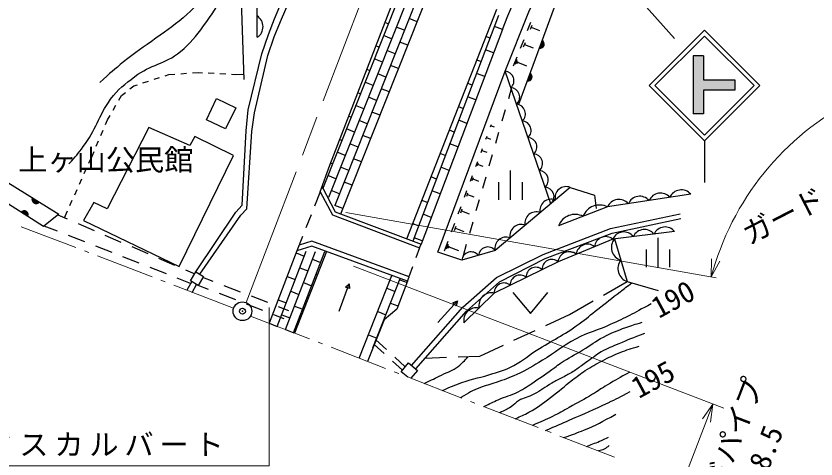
# Model space of a CAD drawing. Units: millimetres, scale not verified. Extents: x 40000 to 680000, y 20000 to 380000.
# Drawn here: x 76005 to 144470, y 239760 to 277680 of the extents above; entities that cross this region are included whole.
import ezdxf
from ezdxf.enums import TextEntityAlignment as Align

# ---------------------------------------------------------------- set-up
doc = ezdxf.new("R2010")
doc.units = ezdxf.units.MM
doc.header["$LTSCALE"] = 1000
doc.header["$PDMODE"] = 32
doc.header["$PDSIZE"] = 500
doc.linetypes.add('CHAIN', pattern=[18.5, 12, -1.5, 3.5, -1.5])
for name, color, linetype, lineweight in [('M-BGD', 7, 'Continuous', 25), ('M-BMK', 2, 'CHAIN', 13), ('M-BMK-HTXT', 7, 'Continuous', 13), ('M-BMK-SRVR', 3, 'Continuous', 25), ('M-STR-HTXT', 7, 'Continuous', 13), ('M-STR-STRC', 7, 'Continuous', 25)]:
    doc.layers.add(name, color=color, linetype=linetype, lineweight=lineweight)
doc.layers.add('M-OTRS', color=6, linetype='Continuous')
doc.styles.add('ＭＳ ゴシック', font='')
doc.styles.get('ＭＳ ゴシック').set_extended_font_data('MS Gothic')

msp = doc.modelspace()

# ---------------------------------------------------------------- hatches: boundary and pattern name
at = {"layer": 'M-STR-STRC'}
msp.add_hatch(color=256, dxfattribs=at).paths.add_polyline_path([(137537, 271328), (137537, 272228), (134844, 272228), (134844, 274260), (133944, 274260), (133944, 269295), (134844, 269295), (134844, 271328)])

# ---------------------------------------------------------------- linework, layer by layer
at = {"layer": 'M-BGD'}
for p, q in [((111465, 286095), (102227, 262858)), ((112149, 285785), (102753, 262153)), ((112833, 285475), (103280, 261447)), ((96650, 275859), (96643, 279502)), ((109450, 258603), (117149, 278261)), ((110340, 277174), (109643, 277452)), ((117299, 277732), (109965, 258408)), ((107852, 277007), (107572, 277118)), ((109246, 276453), (108549, 276730)), ((117643, 276525), (116942, 276791)), ((119787, 276438), (120068, 277143)), ((120033, 276544), (120174, 276896)), ((120104, 276720), (120809, 276439)), ((108152, 275731), (107455, 276008)), ((117643, 276525), (110666, 258142)), ((116561, 275786), (116229, 275912)), ((109546, 275177), (108849, 275454)), ((119189, 274939), (119484, 275678)), ((119448, 275051), (119595, 275420)), ((119521, 275235), (120260, 274941)), ((107058, 275009), (106798, 275112)), ((108452, 274455), (107755, 274732)), ((116880, 274515), (116179, 274781)), ((107358, 273733), (106661, 274010)), ((115798, 273776), (115445, 273910)), ((118578, 273407), (118886, 274179)), ((118752, 273562), (118906, 273948)), ((108751, 273179), (108055, 273456)), ((118887, 273620), (118964, 273813)), ((118926, 273716), (119698, 273408)), ((88774, 272569), (89093, 272673)), ((89093, 272673), (89606, 272708)), ((90105, 272743), (90604, 272777)), ((91102, 272811), (91616, 272846)), ((91616, 272846), (91955, 272828)), ((92454, 272801), (92954, 272773)), ((93453, 272746), (93952, 272719)), ((94451, 272692), (94791, 272673)), ((94791, 272673), (95461, 272696)), ((106263, 273011), (106023, 273107)), ((107657, 272457), (106960, 272734)), ((112106, 257477), (117861, 272957)), ((116117, 272505), (115416, 272771)), ((121777, 261611), (117861, 272957)), ((86873, 271950), (87348, 272105)), ((87824, 272260), (88299, 272415)), ((106563, 271735), (105866, 272012)), ((115035, 271766), (114661, 271908)), ((85040, 270872), (85363, 271127)), ((85756, 271437), (86079, 271692)), ((86079, 271692), (86397, 271795)), ((107957, 271181), (107260, 271458)), ((118421, 271563), (118144, 270602)), ((84811, 270476), (85040, 270872)), ((105469, 271013), (105249, 271101)), ((106863, 270459), (106166, 270736)), ((115355, 270495), (114653, 270761)), ((84311, 269610), (84561, 270043)), ((105769, 269737), (105072, 270014)), ((114272, 269756), (113877, 269906)), ((83833, 268782), (84061, 269177)), ((104675, 269015), (104474, 269095)), ((107163, 269183), (106466, 269460)), ((117866, 269641), (117589, 268681)), ((83662, 268379), (83833, 268782)), ((106069, 268461), (105372, 268738)), ((114592, 268485), (113890, 268751)), ((116620, 268185), (116700, 268400)), ((83270, 267459), (83466, 267919)), ((104975, 267739), (104278, 268016)), ((113509, 267746), (113092, 267904)), ((116660, 268292), (116929, 268192)), ((117312, 267720), (117034, 266759)), ((103880, 267017), (103699, 267089)), ((106368, 267185), (105671, 267462)), ((116227, 267127), (116330, 267404)), ((116279, 267266), (116624, 267137)), ((82878, 266539), (83074, 266999)), ((105274, 266463), (104577, 266740)), ((113829, 266475), (113127, 266741)), ((115809, 266003), (115936, 266345)), ((82252, 265097), (82511, 265676)), ((82511, 265676), (82683, 266079)), ((104180, 265741), (103483, 266018)), ((112746, 265736), (112308, 265902)), ((115873, 266174), (116300, 266015)), ((116757, 265798), (116480, 264837)), ((103086, 265020), (102925, 265084)), ((105574, 265187), (104877, 265464)), ((115364, 264806), (115517, 265218)), ((115505, 264870), (115582, 265076)), ((115544, 264973), (115956, 264820)), ((81844, 264184), (82048, 264641)), ((104480, 264465), (103783, 264742)), ((113066, 264465), (112364, 264731)), ((118310, 264453), (118310, 261953)), ((81435, 263271), (81640, 263728)), ((103386, 263743), (102689, 264021)), ((111983, 263726), (111524, 263900)), ((114891, 263533), (115072, 264019)), ((115058, 263609), (115148, 263852)), ((115103, 263730), (115589, 263550)), ((116202, 263877), (115925, 262916)), ((102292, 263022), (102197, 263059)), ((104780, 263189), (104083, 263466)), ((117310, 263453), (117310, 261953)), ((119310, 263453), (119310, 261953)), ((81027, 262359), (81231, 262815)), ((102043, 262627), (101557, 261399)), ((103686, 262467), (102989, 262745)), ((112303, 262455), (111602, 262721)), ((114387, 262178), (114597, 262743)), ((114581, 262267), (114686, 262549)), ((114634, 262408), (115199, 262198)), ((80619, 261446), (80823, 261902)), ((111220, 261716), (110740, 261898)), ((115648, 261955), (115370, 260994)), ((80155, 260410), (80414, 260989)), ((103985, 261191), (103288, 261468)), ((113852, 260737), (114093, 261386)), ((114074, 260839), (114195, 261164)), ((114134, 261001), (114784, 260760)), ((79595, 260651), (80396, 260307)), ((101263, 260656), (100821, 259540)), ((111540, 260444), (110839, 260711)), ((79568, 259250), (78423, 259699)), ((81315, 259912), (82693, 259320)), ((110457, 259706), (109956, 259896)), ((113282, 259204), (113556, 259943)), ((113535, 259320), (113672, 259689)), ((113604, 259505), (114342, 259230)), ((115093, 260034), (114816, 259073)), ((81895, 258337), (80498, 258885)), ((83611, 258925), (84989, 258333)), ((100527, 258796), (100041, 257568)), ((110777, 258434), (110076, 258701)), ((110551, 257825), (110666, 258142)), ((112675, 257573), (112985, 258407)), ((112857, 257743), (113012, 258159)), ((114538, 258112), (114261, 257151)), ((127212, 258599), (128316, 254961)), ((130936, 258685), (130936, 256185)), ((84222, 257424), (82826, 257972)), ((85908, 257938), (87286, 257346)), ((100041, 257568), (97669, 251376)), ((98368, 251105), (100838, 257551)), ((99067, 250834), (101635, 257534)), ((99767, 250563), (102431, 257517)), ((102586, 257514), (99835, 250536)), ((110551, 257825), (110230, 256970)), ((114150, 256767), (112106, 257477)), ((113000, 257808), (113077, 258017)), ((113039, 257912), (113872, 257602)), ((129936, 257685), (129936, 256185)), ((131936, 257685), (131936, 256185)), ((86549, 256511), (85153, 257059)), ((88205, 256951), (89583, 256358)), ((99977, 257399), (100677, 257131)), ((101377, 256863), (102078, 256594)), ((88877, 255598), (87480, 256145)), ((100292, 256127), (100993, 255859)), ((109949, 256221), (109628, 255366)), ((90502, 255964), (91303, 255619)), ((99207, 255392), (99908, 255123)), ((101693, 255590), (101810, 255546)), ((105388, 248383), (108180, 255463)), ((90952, 254783), (89807, 255232)), ((91046, 254948), (90621, 254205)), ((91088, 254026), (91444, 254710)), ((92886, 254952), (92002, 255295)), ((100608, 254855), (101308, 254587)), ((103657, 252408), (104509, 254758)), ((104205, 254469), (104509, 254758)), ((104509, 254758), (104557, 254342)), ((106550, 249287), (108884, 255204)), ((108846, 255108), (109472, 254861)), ((109515, 254973), (109654, 255356)), ((126276, 253792), (128316, 254961)), ((128316, 254961), (130966, 254180)), ((92480, 254276), (91597, 254618)), ((95217, 254048), (93818, 254591)), ((99523, 254120), (100223, 253851)), ((104557, 254342), (104205, 254469)), ((107754, 254383), (108452, 254108)), ((118524, 254010), (120024, 252210)), ((120024, 252210), (121524, 254010)), ((94811, 253372), (93412, 253914)), ((97548, 253145), (96149, 253687)), ((98438, 253384), (99138, 253116)), ((100924, 253583), (101021, 253545)), ((97142, 252468), (95743, 253010)), ((99363, 252441), (98480, 252783)), ((99839, 252847), (100539, 252579)), ((108057, 253108), (108691, 252858)), ((112105, 251431), (113782, 253285)), ((113391, 253132), (113782, 253285)), ((113669, 252881), (113391, 253132)), ((113782, 253285), (113669, 252881)), ((123368, 252125), (125409, 253294)), ((98957, 251764), (98074, 252107)), ((98754, 252112), (99454, 251844)), ((106965, 252383), (107663, 252108)), ((121344, 251189), (123368, 252125)), ((97669, 251376), (98369, 251108)), ((100154, 251575), (100233, 251545)), ((99069, 250840), (99770, 250571)), ((107269, 251108), (107281, 251103)), ((118621, 249931), (120437, 250770)), ((106177, 250383), (106874, 250108)), ((107701, 249140), (106814, 249956)), ((107504, 248801), (106665, 249572)), ((115690, 248575), (117714, 249511)), ((113858, 248508), (115690, 248575)), ((109079, 247353), (108240, 248124)), ((109324, 247648), (108437, 248463)), ((111027, 248404), (112859, 248471))]:
    msp.add_line(p, q, dxfattribs=at)
for points in [[(91401, 255783), (94821, 260878), (95348, 261477), (95696, 267860), (95885, 269662), (97034, 274438), (97619, 276106), (98134, 277424), (100015, 281953), (101758, 286038), (105777, 287474), (106540, 289416), (108953, 294559), (110840, 298027), (113089, 301651), (115496, 305282), (118960, 309060), (121646, 311504), (124156, 313455)], [(91747, 255575), (95260, 260634), (95763, 261182), (96196, 267806), (96422, 269386), (97571, 274288), (98105, 275890), (98631, 277202), (100570, 281716), (102371, 285727), (106187, 287038), (107053, 289206), (109457, 294367), (111289, 297805), (113448, 301442), (115952, 305000), (119411, 308809), (121934, 311183), (124364, 313109)], [(101970, 310650), (101796, 305946), (101325, 301199), (100559, 297046), (95628, 281876), (95286, 278995), (95492, 272255)], [(117643, 276525), (118088, 277702), (120212, 282617), (123354, 288717), (125349, 292064), (127938, 295749), (130484, 298459), (132435, 299983), (136082, 302184), (137015, 302522), (140491, 302943), (145238, 302684), (148332, 302130), (152018, 301279), (157315, 299748), (158833, 299102)], [(119031, 270135), (123824, 283212), (126137, 288574), (130216, 294688), (133850, 298702), (136122, 300730), (139072, 301282), (142333, 301256)], [(103807, 260742), (113518, 285166), (116023, 290080)], [(102043, 262627), (102860, 264916), (108128, 278559), (109489, 282096), (111303, 286168)], [(117861, 272957), (119888, 278042), (122551, 283628)], [(73176, 264750), (79665, 260708), (78372, 259658), (72564, 263330)], [(102197, 263059), (103323, 260925), (110666, 258142)], [(123443, 263008), (117000, 257604), (114150, 256767)], [(123443, 263008), (125515, 262343), (125653, 261189)], [(102043, 262627), (103084, 260654), (110551, 257825)], [(133745, 262427), (126626, 261336), (122443, 259725)], [(109846, 247777), (114232, 252754), (117127, 255307), (121114, 257256), (126897, 259477), (132847, 260752)], [(110210, 247476), (114566, 252420), (117395, 254914), (121298, 256912), (127037, 259094), (132908, 260341)], [(132371, 259223), (127071, 258582), (122394, 256642), (116939, 253958), (114345, 251402)], [(109654, 255356), (101336, 258407), (100235, 258057)], [(109515, 254973), (101327, 257976), (100041, 257568)], [(109515, 254973), (108584, 252584), (107514, 251683), (106079, 248115)], [(109532, 246776), (108980, 247233), (109600, 247981)], [(109600, 247981), (110362, 247349), (109801, 246672)]]:
    msp.add_lwpolyline(points, dxfattribs=at)
for points in [[(94806, 269833), (93940, 268009), (92302, 268786), (93168, 270611)], [(89981, 256241), (94617, 265733), (91297, 267372), (90870, 266587), (87360, 268123), (83809, 261160), (82654, 261703), (81794, 260167)], [(92058, 255388), (91597, 254618), (90939, 255013), (91401, 255783)]]:
    msp.add_lwpolyline(points, close=True, dxfattribs=at)
for centre, radius, start, end in [((96069, 276768), 1080, 302.58293, 57.6385), ((120860, 275284), 354, 258.66668, 61.07186), ((120860, 275284), 283, 260.89072, 58.84782), ((120860, 275284), 212, 264.63705, 55.1015), ((120860, 275284), 142, 272.34878, 47.38977), ((120860, 275284), 100, 282.66644, 37.0721), ((117810, 272146), 813, 311.67539, 86.41003), ((119828, 272467), 354, 258.66668, 61.07186), ((119828, 272467), 283, 260.89072, 58.84782), ((119828, 272467), 212, 264.63705, 55.1015), ((119828, 272467), 142, 272.34878, 47.38977), ((119828, 272467), 100, 282.66644, 37.0721), ((118300, 270728), 813, 311.67539, 86.41003), ((118789, 269309), 813, 311.67539, 86.41003), ((119279, 267891), 813, 311.67539, 86.41003), ((119768, 266473), 813, 311.67539, 86.41003), ((120258, 265055), 813, 311.67539, 86.41003), ((120747, 263636), 813, 311.67539, 86.41003), ((121237, 262218), 813, 311.67539, 86.41003), ((123092, 262118), 957, 68.51635, 191.45742), ((129381, 261191), 1060, 40.6167, 156.81277), ((131160, 261464), 1060, 40.6167, 156.81277), ((132940, 261737), 1060, 40.6167, 156.81277), ((77722, 261982), 354, 156.88376, 319.28894), ((77722, 261982), 283, 159.1078, 317.0649), ((77722, 261982), 212, 162.85412, 313.31857), ((77722, 261982), 142, 170.56585, 305.60684), ((77722, 261982), 100, 180.88352, 295.28918), ((121804, 261037), 957, 68.51635, 191.45742), ((127601, 260918), 1060, 40.6167, 156.81277), ((76707, 260646), 354, 336.49606, 138.90124), ((76707, 260646), 283, 338.7201, 136.6772), ((76707, 260646), 212, 342.46643, 132.93087), ((120515, 259956), 957, 68.51635, 191.45742), ((125942, 259995), 1506, 62.96762, 159.15509), ((76707, 260646), 142, 350.17815, 125.21914), ((76707, 260646), 100, 0.49582, 114.90148), ((123851, 259189), 1506, 62.96762, 159.15509), ((119227, 258875), 957, 68.51635, 191.45742), ((131552, 258578), 1042, 38.22649, 155.56241), ((128019, 258151), 1042, 38.22649, 155.56241), ((129786, 258365), 1042, 38.22649, 155.56241), ((117938, 257795), 957, 68.51635, 191.45742), ((124910, 257185), 962, 51.23073, 173.82807), ((126468, 257832), 962, 51.23073, 173.82807), ((128114, 257879), 1153, 141.38761, 252.37452), ((114947, 256687), 801, 38.46195, 174.27785), ((116372, 257106), 801, 38.46195, 174.27785), ((123351, 256539), 962, 51.23073, 173.82807), ((121857, 256013), 828, 49.5232, 182.87703), ((128666, 256060), 1153, 141.38761, 252.37452), ((120493, 255341), 828, 49.5232, 182.87703), ((119129, 254670), 828, 49.5232, 182.87703), ((117765, 253999), 828, 49.5232, 182.87703), ((116696, 252906), 1079, 77.02256, 192.13433), ((115400, 251629), 1079, 77.02256, 192.13433)]:
    msp.add_arc(centre, radius, start, end, dxfattribs=at)
for points, knots in [([(100658, 297584), (99708, 296282), (99418, 295824), (98775, 294608), (97875, 292905), (97685, 291806), (97061, 289983), (96598, 288632), (96471, 287829), (95944, 286502), (95390, 285109), (94715, 284505), (94073, 283150), (93844, 282668), (93772, 282372), (93545, 281889), (93121, 280989), (92853, 280493), (92298, 279668), (91762, 278872), (91364, 278489), (90661, 277836), (89691, 276934), (89032, 276565), (87972, 275771), (86900, 274967), (86246, 274587), (85205, 273744), (84392, 273085), (84120, 272849), (83179, 271991)], [0, 0, 0, 0, 1, 1, 1, 2, 2, 2, 3, 3, 3, 4, 4, 4, 5, 5, 5, 6, 6, 6, 7, 7, 7, 8, 8, 8, 9, 9, 9, 10, 10, 10, 10]), ([(80541, 265018), (81143, 265673), (81308, 265902), (81762, 266499), (82869, 267953), (83036, 269066), (84101, 270552), (84749, 271456), (85299, 271819), (86179, 272500), (87551, 273562), (88744, 273519), (90076, 274630), (90967, 275374), (91389, 275895), (92064, 276839), (92806, 277877), (93232, 278466), (93787, 279616), (94108, 280281), (94187, 280698), (94491, 281371), (95136, 282795), (95527, 283258), (96575, 284789)], [0, 0, 0, 0, 1, 1, 1, 2, 2, 2, 3, 3, 3, 4, 4, 4, 5, 5, 5, 6, 6, 6, 7, 7, 7, 8, 8, 8, 8]), ([(112502, 245625), (113271, 245973), (113503, 246065), (114160, 246306), (115177, 246679), (115799, 246728), (116827, 247068), (117400, 247257), (117742, 247319), (118282, 247588), (119220, 248053), (119650, 248481), (120534, 249042), (121960, 249948), (122833, 250344), (124206, 251329), (124846, 251788), (125171, 252089), (125790, 252576), (126541, 253165), (126954, 253504), (127713, 254083), (128105, 254381), (128230, 254477), (128720, 254842)], [0, 0, 0, 0, 1, 1, 1, 2, 2, 2, 3, 3, 3, 4, 4, 4, 5, 5, 5, 6, 6, 6, 7, 7, 7, 8, 8, 8, 8]), ([(130363, 253043), (128721, 252153), (128262, 251892), (126864, 251259), (125737, 250749), (125026, 250634), (123937, 250047), (122764, 249415), (122207, 248892), (121062, 248211), (120213, 247707), (119753, 247388), (118854, 246981), (118181, 246677), (117784, 246552), (117087, 246306), (116550, 246116), (116230, 246066), (115702, 245856), (115033, 245590), (114803, 245446), (114062, 245019)], [0, 0, 0, 0, 1, 1, 1, 2, 2, 2, 3, 3, 3, 4, 4, 4, 5, 5, 5, 6, 6, 6, 7, 7, 7, 7]), ([(116044, 244251), (116617, 244542), (116779, 244619), (117260, 244834), (117918, 245127), (118337, 245176), (118975, 245509), (119532, 245800), (119820, 246008), (120343, 246358), (121042, 246825), (121433, 247088), (122110, 247588), (122308, 247734), (122410, 247828), (122612, 247969), (123322, 248461), (123781, 248642), (124517, 249094), (125212, 249520), (125559, 249832), (126284, 250203), (127005, 250571), (127428, 250743), (128189, 251017), (128731, 251212), (128922, 251274), (129592, 251467)], [0, 0, 0, 0, 1, 1, 1, 2, 2, 2, 3, 3, 3, 4, 4, 4, 5, 5, 5, 6, 6, 6, 7, 7, 7, 8, 8, 8, 9, 9, 9, 9]), ([(129783, 250497), (128721, 250092), (128430, 249988), (127583, 249614), (126996, 249355), (126643, 249253), (126093, 248921), (125453, 248534), (125131, 248260), (124517, 247830), (124191, 247602), (124021, 247456), (123686, 247241), (123347, 247023), (123140, 246930), (122785, 246739), (122429, 246546), (122219, 246456), (121867, 246254), (121254, 245901), (120955, 245626), (120326, 245301), (119830, 245046), (119488, 245034), (119010, 244747), (118733, 244581), (118634, 244411), (118369, 244227), (118021, 243987), (117865, 243926), (117412, 243721)], [0, 0, 0, 0, 1, 1, 1, 2, 2, 2, 3, 3, 3, 4, 4, 4, 5, 5, 5, 6, 6, 6, 7, 7, 7, 8, 8, 8, 9, 9, 9, 10, 10, 10, 10]), ([(118723, 243212), (119278, 243438), (119447, 243523), (119893, 243760), (120667, 244170), (121041, 244503), (121746, 245024), (122505, 245585), (122885, 245957), (123634, 246531), (124053, 246852), (124285, 247036), (124725, 247328), (125278, 247695), (125609, 247869), (126197, 248176), (126772, 248476), (127103, 248629), (127704, 248869), (128334, 249121), (128565, 249188), (129350, 249423)], [0, 0, 0, 0, 1, 1, 1, 2, 2, 2, 3, 3, 3, 4, 4, 4, 5, 5, 5, 6, 6, 6, 7, 7, 7, 7]), ([(110925, 246236), (111653, 246568), (111847, 246657), (112428, 246947), (112988, 247226), (113357, 247303), (113848, 247691), (114216, 247982), (114356, 248127), (114696, 248539)], [0, 0, 0, 0, 1, 1, 1, 2, 2, 2, 3, 3, 3, 3]), ([(128536, 247189), (127604, 246679), (127351, 246546), (126613, 246098), (126114, 245795), (125848, 245603), (125349, 245301), (124584, 244839), (124138, 244610), (123357, 244175), (122799, 243865), (122492, 243680), (121919, 243396), (121261, 243070), (121024, 242977), (120197, 242641)], [0, 0, 0, 0, 1, 1, 1, 2, 2, 2, 3, 3, 3, 4, 4, 4, 5, 5, 5, 5]), ([(121316, 242206), (122333, 242634), (122594, 242747), (123409, 243102), (124694, 243661), (125424, 243957), (126682, 244574), (127419, 244935), (127662, 245055), (128553, 245526)], [0, 0, 0, 0, 1, 1, 1, 2, 2, 2, 3, 3, 3, 3]), ([(122880, 241600), (123724, 241880), (123966, 241974), (124647, 242253), (125736, 242699), (126096, 242915), (127349, 243587)], [0, 0, 0, 0, 1, 1, 1, 2, 2, 2, 2]), ([(124835, 240842), (125455, 241077), (125625, 241135), (126119, 241352), (126358, 241457), (126437, 241492), (126726, 241629)], [0, 0, 0, 0, 1, 1, 1, 2, 2, 2, 2]), ([(126760, 240902), (126587, 240754), (126522, 240698), (126345, 240608), (126167, 240517), (126082, 240497), (125860, 240445)], [0, 0, 0, 0, 1, 1, 1, 2, 2, 2, 2])]:
    msp.add_open_spline(points, degree=3, knots=knots, dxfattribs=at)
at = {"layer": 'M-BMK'}
msp.add_lwpolyline([(95691, 253146), (107521, 284097), (109827, 289549), (112529, 295097), (115831, 300693), (116864, 302302)], dxfattribs=at)
at = {"layer": 'M-BMK-HTXT'}
for p, q in [((76446, 259647), (81114, 257855)), ((81860, 257569), (82234, 257425)), ((82981, 257138), (87648, 255346)), ((88395, 255060), (88769, 254916)), ((89516, 254629), (94628, 252667)), ((96071, 251996), (101110, 250042)), ((101856, 249753), (102229, 249608)), ((102975, 249319), (107637, 247511)), ((108383, 247222), (108755, 247077)), ((109501, 246788), (114163, 244980)), ((114909, 244691), (115282, 244546)), ((116028, 244257), (120690, 242449)), ((121436, 242160), (121808, 242016)), ((122554, 241726), (127216, 239919))]:
    msp.add_line(p, q, dxfattribs=at)
at = {"layer": 'M-BMK-SRVR'}
msp.add_circle((95385, 252407), 800, dxfattribs=at)
at = {"layer": 'M-OTRS'}
msp.add_point((95385, 252407), dxfattribs=at)
at = {"layer": 'M-STR-HTXT'}
for p, q in [((104220, 260853), (135923, 255278)), ((135503, 255352), (135527, 256898)), ((104902, 256264), (136568, 244102)), ((135503, 255352), (136252, 256704)), ((133025, 237666), (135635, 244460)), ((135635, 244460), (134747, 243194)), ((135635, 244460), (135447, 242926))]:
    msp.add_line(p, q, dxfattribs=at)
msp.add_lwpolyline([(97682, 252718), (97682, 239181), (61552, 239181)], dxfattribs=at)
msp.add_arc((158677, 249172), 23984, 69.022, 165.06911, dxfattribs=at)
at = {"layer": 'M-STR-STRC'}
for p, q in [((115579, 294587), (132368, 275754)), ((130188, 271722), (134926, 276460)), ((130683, 271722), (134926, 275965)), ((134926, 276460), (139664, 271722)), ((134926, 275965), (139169, 271722)), ((133944, 274260), (133944, 269295)), ((134844, 274260), (133944, 274260)), ((134844, 274260), (134844, 272228)), ((134844, 272228), (137537, 272228)), ((137537, 272228), (137537, 271328)), ((130188, 271722), (134926, 266985)), ((130683, 271722), (134926, 267479)), ((137537, 271328), (134844, 271328)), ((134844, 271328), (134844, 269295)), ((134926, 267479), (139169, 271722)), ((134926, 266985), (139664, 271722)), ((134844, 269295), (133944, 269295)), ((134926, 266985), (134926, 263429))]:
    msp.add_line(p, q, dxfattribs=at)

# ---------------------------------------------------------------- texts
at = {"layer": 'M-BGD', "style": 'ＭＳ ゴシック'}
for s, p in [('190', (131279, 251270)), ('195', (129564, 244411))]:
    msp.add_text(s, height=1833, rotation=28.387, dxfattribs=at).set_placement(p, align=Align.BOTTOM_LEFT)
at = {"layer": 'M-BMK-HTXT', "style": 'ＭＳ ゴシック'}
msp.add_text('上ヶ山公民館', height=1833, dxfattribs=at).set_placement((83685, 265375), align=Align.MIDDLE_CENTER)
at = {"layer": 'M-STR-HTXT', "style": 'ＭＳ ゴシック'}
for s, rotation, p in [('ガードパイプ  L=119.0', 27.229, (150668, 263561)), ('ガードパイプ ', 68.989, (138093, 239648)), (' L=8.5', 68.989, (140889, 238468))]:
    msp.add_text(s, height=1833, rotation=rotation, dxfattribs=at).set_placement(p, align=Align.BOTTOM_CENTER)
at = {"layer": 'M-STR-HTXT', "insert": (80784, 240901), "char_height": 1833, "attachment_point": 5, "style": 'ＭＳ ゴシック'}
msp.add_mtext('\\T1.2;ボックスカルバート', dxfattribs=at)

doc.saveas('drawing.dxf')
